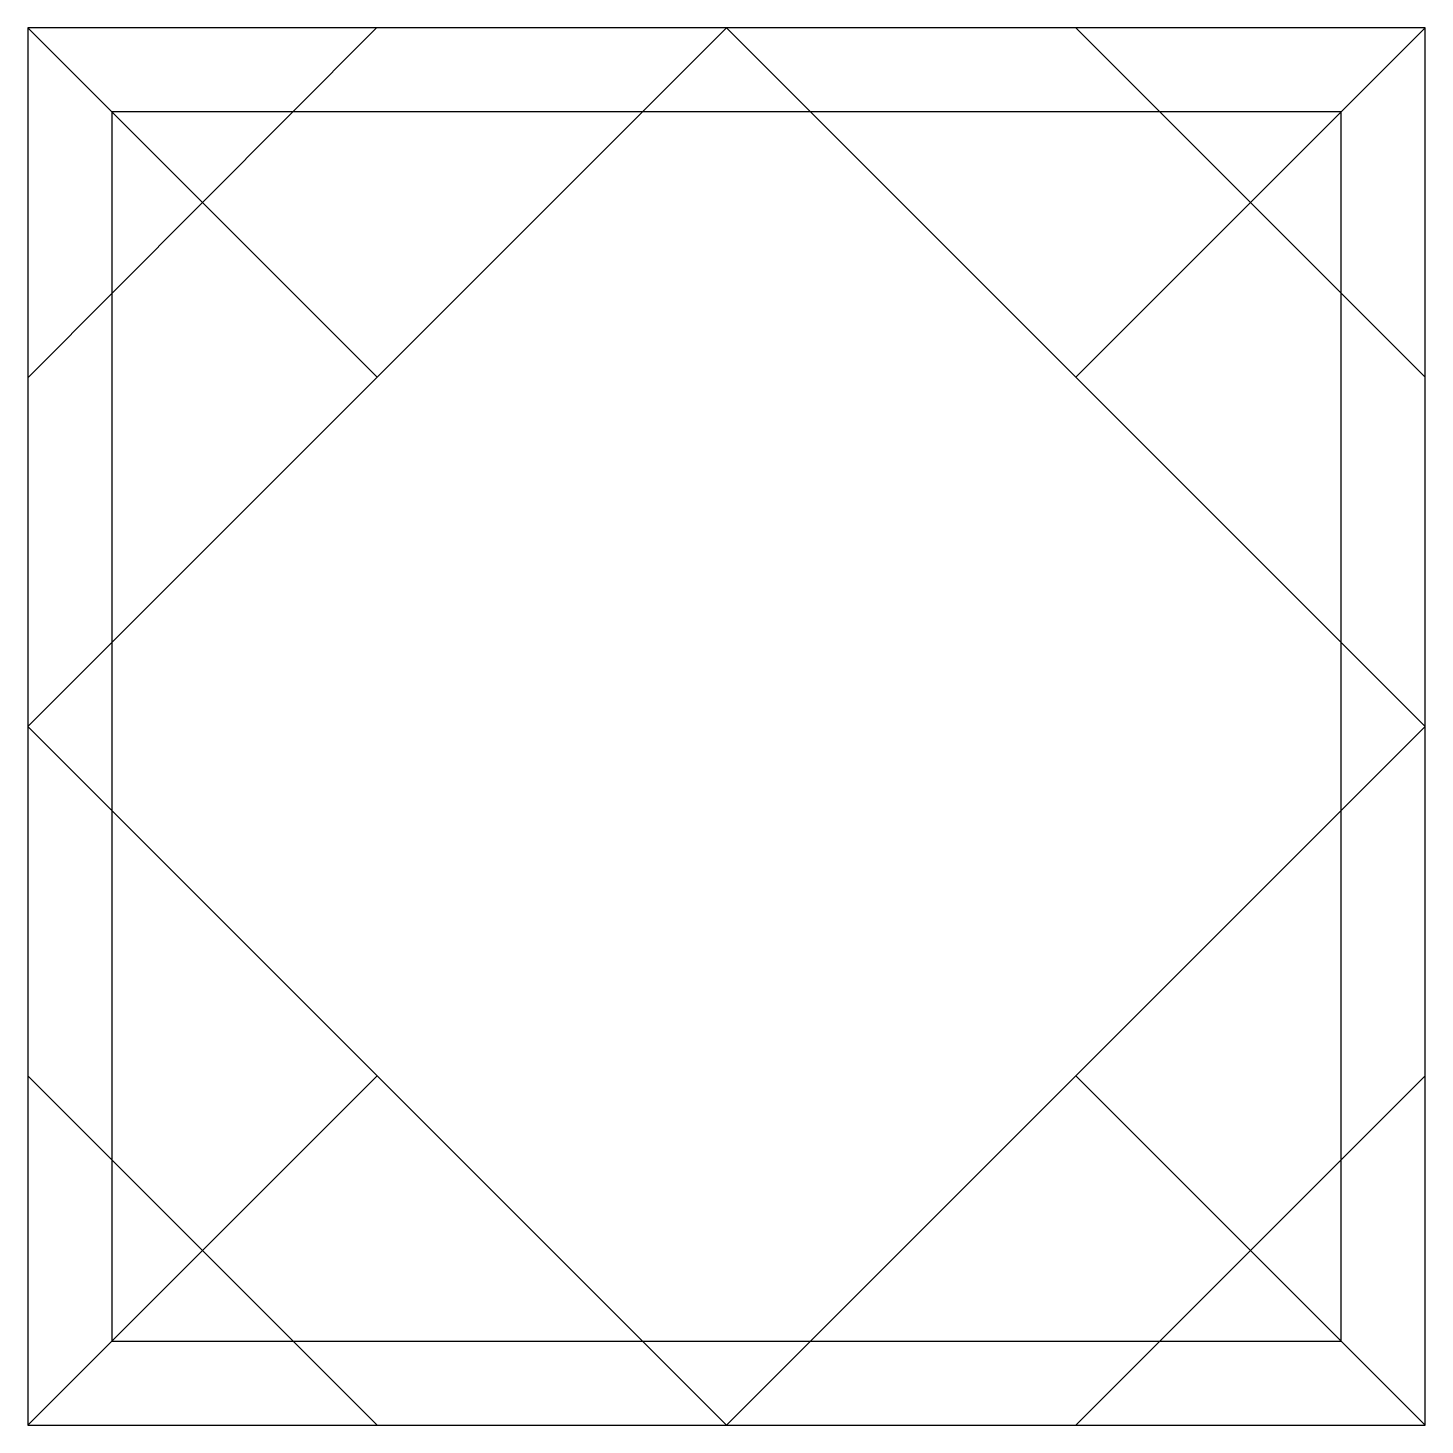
# Model space of a CAD drawing. Header units: millimetres. Extents: x 112843 to 136459, y 32134 to 44124.
# Drawn here: x 119905 to 120405, y 32134 to 32634 of the extents above; entities that cross this region are included whole.
import ezdxf

# ---------------------------------------------------------------- set-up
doc = ezdxf.new("R2010")
doc.units = ezdxf.units.MM
doc.layers.add('green', color=3, linetype='Continuous')

msp = doc.modelspace()

# ---------------------------------------------------------------- linework, layer by layer
at = {"layer": 'green'}
for p, q in [((119904.937, 32633.527), (119904.937, 32133.527)), ((120404.937, 32633.527), (119904.937, 32633.527)), ((119904.937, 32383.527), (120154.937, 32633.527)), ((120029.937, 32508.527), (119904.937, 32633.527)), ((120029.721, 32633.527), (119904.937, 32508.31)), ((119967.437, 32571.027), (120029.721, 32633.527)), ((120154.937, 32633.527), (120404.937, 32383.527)), ((120279.937, 32508.527), (120404.937, 32633.527)), ((120342.437, 32571.027), (120279.937, 32633.527)), ((120279.937, 32633.527), (120404.937, 32508.527)), ((120404.937, 32133.527), (120404.937, 32633.527)), ((119934.937, 32603.527), (119934.937, 32163.527)), ((120374.937, 32603.527), (119934.937, 32603.527)), ((120374.937, 32163.527), (120374.937, 32603.527)), ((120154.937, 32133.527), (119904.937, 32383.527)), ((120404.937, 32383.527), (120154.937, 32133.527)), ((120029.937, 32258.527), (119904.937, 32133.527)), ((119967.437, 32196.027), (119904.937, 32258.527)), ((119904.937, 32258.527), (120029.937, 32133.527)), ((120279.937, 32258.527), (120404.937, 32133.527)), ((120404.937, 32258.527), (120279.937, 32133.527)), ((120342.437, 32196.027), (120404.937, 32258.527)), ((119934.937, 32163.527), (120374.937, 32163.527)), ((119904.937, 32133.527), (120404.937, 32133.527))]:
    msp.add_line(p, q, dxfattribs=at)

doc.saveas('drawing.dxf')
